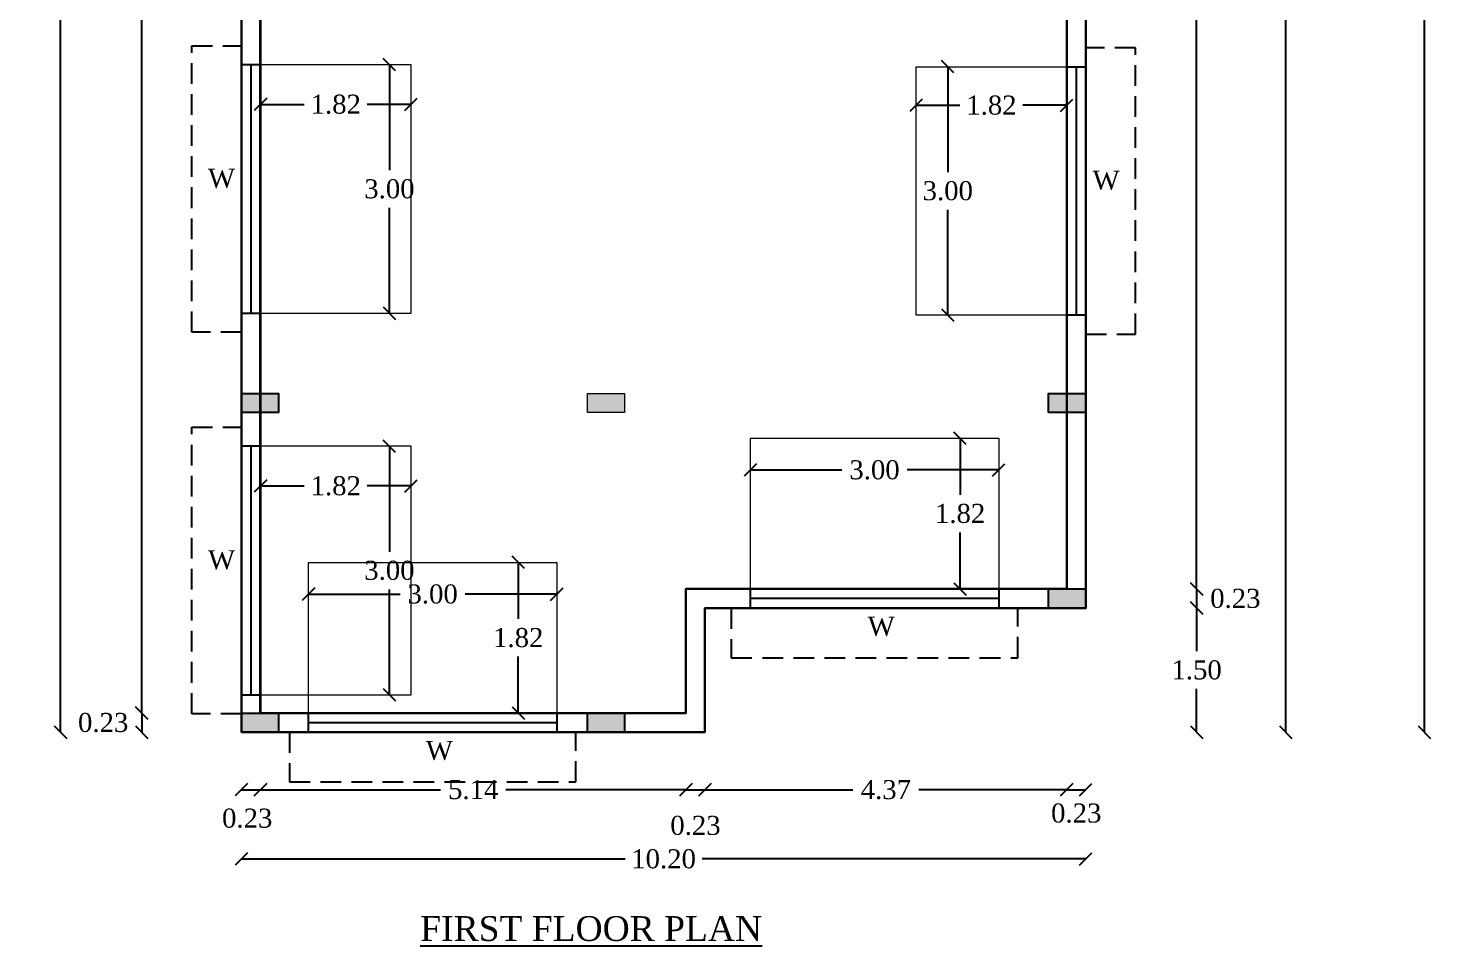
# Model space of a CAD drawing. Header units: metres. Extents: x 7889 to 8063, y -2348 to -2272.
# Drawn here: x 7905.16 to 7922.11, y -2341.17 to -2330.08 of the extents above; entities that cross this region are included whole.
import ezdxf

# ---------------------------------------------------------------- set-up
doc = ezdxf.new("R2010")
doc.units = ezdxf.units.M
doc.header["$MEASUREMENT"] = 0
doc.linetypes.add('HIDDEN', pattern=[0.375, 0.25, -0.125])
for name, color, linetype in [('BLK_1_FLR_1_BLT_UP_AREA', 1, 'Continuous'), ('BLK_1_FLR_1_CARPET_AREA', 10, 'Continuous'), ('BLK_1_FLR_1_REGULAR_ROOM_1', 117, 'Continuous'), ('BLK_1_FLR_1_ROOF_AREA', 7, 'Continuous')]:
    doc.layers.add(name, color=color, linetype=linetype)
doc.layers.add('BLK_1_FLR_1_ROOM_1_LIGHT_VENTILATION_1', color=232, linetype='Continuous', lineweight=0)
doc.styles.add('Isa-', font='times.ttf')
doc.styles.add('STYLE2', font='times.ttf')
doc.dimstyles.new('ISO-25', dxfattribs={"dimscale": 0, "dimtxt": 0.23, "dimasz": 0.15, "dimexe": 1.25, "dimexo": 0.625, "dimgap": 0.11, "dimtad": 0, "dimtih": 1, "dimtoh": 1, "dimzin": 1, "dimdsep": 46, "dimtxsty": 'STYLE2', "dimblk": 'OBLIQUE', "dimcen": 0, "dimse1": 1, "dimse2": 1, "dimclrd": 1, "dimclrt": 3, "dimadec": 0, "dimazin": 2, "dimtfac": 1, "dimtix": 1, "dimtofl": 0, "dimtmove": 0, "dimatfit": 3, "dimfxl": 0, "dimtolj": 1, "dimarcsym": 0})

# ---------------------------------------------------------------- blocks, each defined once
blk = doc.blocks.new('_Oblique')
at = {"color": 0, "linetype": 'ByBlock', "lineweight": -2}
blk.add_line((-0.5, -0.5), (0.5, 0.5), dxfattribs=at)
blk = doc.blocks.new('*D173')
at = {"layer": 'BLK_1_FLR_1_ROOM_1_LIGHT_VENTILATION_1', "color": 232, "lineweight": -2}
for p, q in [((7907.969, -2331.003), (7908.498, -2331.003)), ((7909.789, -2331.003), (7909.259, -2331.003))]:
    blk.add_line(p, q, dxfattribs=at)
at = {"layer": 'Defpoints', "color": 0}
for p in [(7907.969, -2330.525), (7909.789, -2330.525), (7907.969, -2331.003)]:
    blk.add_point(p, dxfattribs=at)
at = {"layer": 'BLK_1_FLR_1_ROOM_1_LIGHT_VENTILATION_1', "color": 232, "lineweight": -2, "xscale": 0.15, "yscale": 0.15, "zscale": 0.15, "rotation": 180}
blk.add_blockref('_Oblique', (7907.969, -2331.003), dxfattribs=at)
at = {"layer": 'BLK_1_FLR_1_ROOM_1_LIGHT_VENTILATION_1', "color": 232, "lineweight": -2, "xscale": 0.15, "yscale": 0.15, "zscale": 0.15}
blk.add_blockref('_Oblique', (7909.789, -2331.003), dxfattribs=at)
at = {"layer": 'BLK_1_FLR_1_ROOM_1_LIGHT_VENTILATION_1', "color": 232, "insert": (7908.879, -2331.003), "char_height": 0.23, "attachment_point": 5, "style": 'STYLE2'}
blk.add_mtext('\\A1;1.82', dxfattribs=at)
blk = doc.blocks.new('*D174')
at = {"layer": 'BLK_1_FLR_1_ROOM_1_LIGHT_VENTILATION_1', "color": 232, "lineweight": -2}
for p, q in [((7909.527, -2330.525), (7909.527, -2331.798)), ((7909.527, -2333.525), (7909.527, -2332.252))]:
    blk.add_line(p, q, dxfattribs=at)
at = {"layer": 'Defpoints', "color": 0}
for p in [(7909.789, -2330.525), (7909.527, -2333.525), (7909.789, -2333.525)]:
    blk.add_point(p, dxfattribs=at)
at = {"layer": 'BLK_1_FLR_1_ROOM_1_LIGHT_VENTILATION_1', "color": 232, "lineweight": -2, "xscale": 0.15, "yscale": 0.15, "zscale": 0.15}
for p, rotation in [((7909.527, -2330.525), 90), ((7909.527, -2333.525), 270)]:
    blk.add_blockref('_Oblique', p, dxfattribs=dict(at, rotation=rotation))
at = {"layer": 'BLK_1_FLR_1_ROOM_1_LIGHT_VENTILATION_1', "color": 232, "insert": (7909.527, -2332.025), "char_height": 0.23, "attachment_point": 5, "style": 'STYLE2'}
blk.add_mtext('\\A1;3.00', dxfattribs=at)
blk = doc.blocks.new('*D175')
at = {"layer": 'BLK_1_FLR_1_ROOM_1_LIGHT_VENTILATION_1', "color": 232, "lineweight": -2}
for p, q in [((7907.969, -2335.612), (7908.498, -2335.612)), ((7909.789, -2335.612), (7909.259, -2335.612))]:
    blk.add_line(p, q, dxfattribs=at)
at = {"layer": 'Defpoints', "color": 0}
for p in [(7907.969, -2335.133), (7909.789, -2335.133), (7907.969, -2335.612)]:
    blk.add_point(p, dxfattribs=at)
at = {"layer": 'BLK_1_FLR_1_ROOM_1_LIGHT_VENTILATION_1', "color": 232, "lineweight": -2, "xscale": 0.15, "yscale": 0.15, "zscale": 0.15, "rotation": 180}
blk.add_blockref('_Oblique', (7907.969, -2335.612), dxfattribs=at)
at = {"layer": 'BLK_1_FLR_1_ROOM_1_LIGHT_VENTILATION_1', "color": 232, "lineweight": -2, "xscale": 0.15, "yscale": 0.15, "zscale": 0.15}
blk.add_blockref('_Oblique', (7909.789, -2335.612), dxfattribs=at)
at = {"layer": 'BLK_1_FLR_1_ROOM_1_LIGHT_VENTILATION_1', "color": 232, "insert": (7908.879, -2335.612), "char_height": 0.23, "attachment_point": 5, "style": 'STYLE2'}
blk.add_mtext('\\A1;1.82', dxfattribs=at)
blk = doc.blocks.new('*D176')
at = {"layer": 'BLK_1_FLR_1_ROOM_1_LIGHT_VENTILATION_1', "color": 232, "lineweight": -2}
for p, q in [((7909.527, -2335.133), (7909.527, -2336.406)), ((7909.527, -2338.133), (7909.527, -2336.861))]:
    blk.add_line(p, q, dxfattribs=at)
at = {"layer": 'Defpoints', "color": 0}
for p in [(7909.789, -2335.133), (7909.527, -2338.133), (7909.789, -2338.133)]:
    blk.add_point(p, dxfattribs=at)
at = {"layer": 'BLK_1_FLR_1_ROOM_1_LIGHT_VENTILATION_1', "color": 232, "lineweight": -2, "xscale": 0.15, "yscale": 0.15, "zscale": 0.15}
for p, rotation in [((7909.527, -2335.133), 90), ((7909.527, -2338.133), 270)]:
    blk.add_blockref('_Oblique', p, dxfattribs=dict(at, rotation=rotation))
at = {"layer": 'BLK_1_FLR_1_ROOM_1_LIGHT_VENTILATION_1', "color": 232, "insert": (7909.527, -2336.633), "char_height": 0.23, "attachment_point": 5, "style": 'STYLE2'}
blk.add_mtext('\\A1;3.00', dxfattribs=at)
blk = doc.blocks.new('*D177')
at = {"layer": 'BLK_1_FLR_1_ROOM_1_LIGHT_VENTILATION_1', "color": 232, "lineweight": -2}
for p, q in [((7916.272, -2330.548), (7916.272, -2331.821)), ((7916.272, -2333.548), (7916.272, -2332.276))]:
    blk.add_line(p, q, dxfattribs=at)
at = {"layer": 'Defpoints', "color": 0}
for p in [(7915.889, -2330.548), (7916.272, -2330.548), (7915.889, -2333.548)]:
    blk.add_point(p, dxfattribs=at)
at = {"layer": 'BLK_1_FLR_1_ROOM_1_LIGHT_VENTILATION_1', "color": 232, "lineweight": -2, "xscale": 0.15, "yscale": 0.15, "zscale": 0.15}
for p, rotation in [((7916.272, -2330.548), 90), ((7916.272, -2333.548), 270)]:
    blk.add_blockref('_Oblique', p, dxfattribs=dict(at, rotation=rotation))
at = {"layer": 'BLK_1_FLR_1_ROOM_1_LIGHT_VENTILATION_1', "color": 232, "insert": (7916.272, -2332.048), "char_height": 0.23, "attachment_point": 5, "style": 'STYLE2'}
blk.add_mtext('\\A1;3.00', dxfattribs=at)
blk = doc.blocks.new('*D178')
at = {"layer": 'BLK_1_FLR_1_ROOM_1_LIGHT_VENTILATION_1', "color": 232, "lineweight": -2}
for p, q in [((7915.889, -2331.014), (7916.418, -2331.014)), ((7917.709, -2331.014), (7917.179, -2331.014))]:
    blk.add_line(p, q, dxfattribs=at)
at = {"layer": 'Defpoints', "color": 0}
for p in [(7915.889, -2330.548), (7917.709, -2330.548), (7915.889, -2331.014)]:
    blk.add_point(p, dxfattribs=at)
at = {"layer": 'BLK_1_FLR_1_ROOM_1_LIGHT_VENTILATION_1', "color": 232, "lineweight": -2, "xscale": 0.15, "yscale": 0.15, "zscale": 0.15, "rotation": 180}
blk.add_blockref('_Oblique', (7915.889, -2331.014), dxfattribs=at)
at = {"layer": 'BLK_1_FLR_1_ROOM_1_LIGHT_VENTILATION_1', "color": 232, "lineweight": -2, "xscale": 0.15, "yscale": 0.15, "zscale": 0.15}
blk.add_blockref('_Oblique', (7917.709, -2331.014), dxfattribs=at)
at = {"layer": 'BLK_1_FLR_1_ROOM_1_LIGHT_VENTILATION_1', "color": 232, "insert": (7916.799, -2331.014), "char_height": 0.23, "attachment_point": 5, "style": 'STYLE2'}
blk.add_mtext('\\A1;1.82', dxfattribs=at)
blk = doc.blocks.new('*D185')
at = {"layer": 'BLK_1_FLR_1_ROOM_1_LIGHT_VENTILATION_1', "color": 232, "lineweight": -2}
for p, q in [((7913.887, -2335.419), (7914.993, -2335.419)), ((7916.887, -2335.419), (7915.781, -2335.419))]:
    blk.add_line(p, q, dxfattribs=at)
at = {"layer": 'Defpoints', "color": 0}
for p in [(7913.887, -2335.036), (7916.887, -2335.036), (7916.887, -2335.419)]:
    blk.add_point(p, dxfattribs=at)
at = {"layer": 'BLK_1_FLR_1_ROOM_1_LIGHT_VENTILATION_1', "color": 232, "lineweight": -2, "xscale": 0.15, "yscale": 0.15, "zscale": 0.15, "rotation": 180}
blk.add_blockref('_Oblique', (7913.887, -2335.419), dxfattribs=at)
at = {"layer": 'BLK_1_FLR_1_ROOM_1_LIGHT_VENTILATION_1', "color": 232, "lineweight": -2, "xscale": 0.15, "yscale": 0.15, "zscale": 0.15}
blk.add_blockref('_Oblique', (7916.887, -2335.419), dxfattribs=at)
at = {"layer": 'BLK_1_FLR_1_ROOM_1_LIGHT_VENTILATION_1', "color": 232, "insert": (7915.387, -2335.419), "char_height": 0.23, "attachment_point": 5, "style": 'STYLE2'}
blk.add_mtext('\\A1;3.00', dxfattribs=at)
blk = doc.blocks.new('*D186')
at = {"layer": 'BLK_1_FLR_1_ROOM_1_LIGHT_VENTILATION_1', "color": 232, "lineweight": -2}
for p, q in [((7916.421, -2335.036), (7916.421, -2335.719)), ((7916.421, -2336.856), (7916.421, -2336.174))]:
    blk.add_line(p, q, dxfattribs=at)
at = {"layer": 'Defpoints', "color": 0}
for p in [(7916.421, -2335.036), (7916.887, -2335.036), (7916.887, -2336.856)]:
    blk.add_point(p, dxfattribs=at)
at = {"layer": 'BLK_1_FLR_1_ROOM_1_LIGHT_VENTILATION_1', "color": 232, "lineweight": -2, "xscale": 0.15, "yscale": 0.15, "zscale": 0.15}
for p, rotation in [((7916.421, -2335.036), 90), ((7916.421, -2336.856), 270)]:
    blk.add_blockref('_Oblique', p, dxfattribs=dict(at, rotation=rotation))
at = {"layer": 'BLK_1_FLR_1_ROOM_1_LIGHT_VENTILATION_1', "color": 232, "insert": (7916.421, -2335.946), "char_height": 0.23, "attachment_point": 5, "style": 'STYLE2'}
blk.add_mtext('\\A1;1.82', dxfattribs=at)
blk = doc.blocks.new('*D190')
at = {"layer": 'BLK_1_FLR_1_ROOM_1_LIGHT_VENTILATION_1', "color": 232, "lineweight": -2}
for p, q in [((7908.549, -2336.919), (7909.655, -2336.919)), ((7911.549, -2336.919), (7910.443, -2336.919))]:
    blk.add_line(p, q, dxfattribs=at)
at = {"layer": 'Defpoints', "color": 0}
for p in [(7908.549, -2336.536), (7911.549, -2336.536), (7911.549, -2336.919)]:
    blk.add_point(p, dxfattribs=at)
at = {"layer": 'BLK_1_FLR_1_ROOM_1_LIGHT_VENTILATION_1', "color": 232, "lineweight": -2, "xscale": 0.15, "yscale": 0.15, "zscale": 0.15, "rotation": 180}
blk.add_blockref('_Oblique', (7908.549, -2336.919), dxfattribs=at)
at = {"layer": 'BLK_1_FLR_1_ROOM_1_LIGHT_VENTILATION_1', "color": 232, "lineweight": -2, "xscale": 0.15, "yscale": 0.15, "zscale": 0.15}
blk.add_blockref('_Oblique', (7911.549, -2336.919), dxfattribs=at)
at = {"layer": 'BLK_1_FLR_1_ROOM_1_LIGHT_VENTILATION_1', "color": 232, "insert": (7910.049, -2336.919), "char_height": 0.23, "attachment_point": 5, "style": 'STYLE2'}
blk.add_mtext('\\A1;3.00', dxfattribs=at)
blk = doc.blocks.new('*D191')
at = {"layer": 'BLK_1_FLR_1_ROOM_1_LIGHT_VENTILATION_1', "color": 232, "lineweight": -2}
for p, q in [((7911.083, -2336.536), (7911.083, -2337.219)), ((7911.083, -2338.356), (7911.083, -2337.674))]:
    blk.add_line(p, q, dxfattribs=at)
at = {"layer": 'Defpoints', "color": 0}
for p in [(7911.083, -2336.536), (7911.549, -2336.536), (7911.549, -2338.356)]:
    blk.add_point(p, dxfattribs=at)
at = {"layer": 'BLK_1_FLR_1_ROOM_1_LIGHT_VENTILATION_1', "color": 232, "lineweight": -2, "xscale": 0.15, "yscale": 0.15, "zscale": 0.15}
for p, rotation in [((7911.083, -2336.536), 90), ((7911.083, -2338.356), 270)]:
    blk.add_blockref('_Oblique', p, dxfattribs=dict(at, rotation=rotation))
at = {"layer": 'BLK_1_FLR_1_ROOM_1_LIGHT_VENTILATION_1', "color": 232, "insert": (7911.083, -2337.446), "char_height": 0.23, "attachment_point": 5, "style": 'STYLE2'}
blk.add_mtext('\\A1;1.82', dxfattribs=at)
blk = doc.blocks.new('*D205')
at = {"color": 1, "lineweight": -2}
for p, q in [((7906.535, -2319.196), (7906.535, -2328.549)), ((7906.535, -2338.356), (7906.535, -2329.004))]:
    blk.add_line(p, q, dxfattribs=at)
at = {"layer": 'Defpoints', "color": 0}
for p in [(7908.947, -2319.196), (7906.535, -2338.356), (7908.549, -2338.356)]:
    blk.add_point(p, dxfattribs=at)
at = {"color": 1, "lineweight": -2, "xscale": 0.15, "yscale": 0.15, "zscale": 0.15}
for p, rotation in [((7906.535, -2319.196), 90), ((7906.535, -2338.356), 270)]:
    blk.add_blockref('_Oblique', p, dxfattribs=dict(at, rotation=rotation))
at = {"color": 3, "insert": (7906.535, -2328.776), "char_height": 0.23, "attachment_point": 5, "style": 'STYLE2'}
blk.add_mtext('\\A1;19.16', dxfattribs=at)
blk = doc.blocks.new('*D206')
at = {"color": 1, "lineweight": -2}
blk.add_line((7906.535, -2338.356), (7906.535, -2338.586), dxfattribs=at)
at = {"layer": 'Defpoints', "color": 0}
for p in [(7908.549, -2338.356), (7906.535, -2338.586), (7908.549, -2338.586)]:
    blk.add_point(p, dxfattribs=at)
at = {"color": 1, "lineweight": -2, "xscale": 0.15, "yscale": 0.15, "zscale": 0.15}
for p, rotation in [((7906.535, -2338.356), 90), ((7906.535, -2338.586), 270)]:
    blk.add_blockref('_Oblique', p, dxfattribs=dict(at, rotation=rotation))
at = {"color": 3, "insert": (7906.069, -2338.471), "char_height": 0.23, "attachment_point": 5, "style": 'STYLE2'}
blk.add_mtext('\\A1;0.23', dxfattribs=at)
blk = doc.blocks.new('*D207')
at = {"color": 1, "lineweight": -2}
for p, q in [((7905.553, -2300.656), (7905.553, -2319.394)), ((7905.553, -2338.586), (7905.553, -2319.849))]:
    blk.add_line(p, q, dxfattribs=at)
at = {"layer": 'Defpoints', "color": 0}
for p in [(7905.553, -2300.656), (7913.339, -2300.656), (7913.339, -2338.586)]:
    blk.add_point(p, dxfattribs=at)
at = {"color": 1, "lineweight": -2, "xscale": 0.15, "yscale": 0.15, "zscale": 0.15}
for p, rotation in [((7905.553, -2300.656), 90), ((7905.553, -2338.586), 270)]:
    blk.add_blockref('_Oblique', p, dxfattribs=dict(at, rotation=rotation))
at = {"color": 3, "insert": (7905.553, -2319.621), "char_height": 0.23, "attachment_point": 5, "style": 'STYLE2'}
blk.add_mtext('\\A1;37.93', dxfattribs=at)
blk = doc.blocks.new('*D63')
at = {"color": 1, "lineweight": -2}
for p, q in [((7919.278, -2308.476), (7919.278, -2322.439)), ((7919.278, -2336.856), (7919.278, -2322.894))]:
    blk.add_line(p, q, dxfattribs=at)
at = {"layer": 'Defpoints', "color": 0}
for p in [(7917.113, -2308.476), (7917.266, -2336.856), (7919.278, -2336.856)]:
    blk.add_point(p, dxfattribs=at)
at = {"color": 1, "lineweight": -2, "xscale": 0.15, "yscale": 0.15, "zscale": 0.15}
for p, rotation in [((7919.278, -2308.476), 90), ((7919.278, -2336.856), 270)]:
    blk.add_blockref('_Oblique', p, dxfattribs=dict(at, rotation=rotation))
at = {"color": 3, "insert": (7919.278, -2322.666), "char_height": 0.23, "attachment_point": 5, "style": 'STYLE2'}
blk.add_mtext('\\A1;28.38', dxfattribs=at)
blk = doc.blocks.new('*D64')
at = {"color": 1, "lineweight": -2}
blk.add_line((7919.278, -2336.856), (7919.278, -2337.086), dxfattribs=at)
at = {"layer": 'Defpoints', "color": 0}
for p in [(7917.266, -2336.856), (7917.139, -2337.086), (7919.278, -2337.086)]:
    blk.add_point(p, dxfattribs=at)
at = {"color": 1, "lineweight": -2, "xscale": 0.15, "yscale": 0.15, "zscale": 0.15}
for p, rotation in [((7919.278, -2336.856), 90), ((7919.278, -2337.086), 270)]:
    blk.add_blockref('_Oblique', p, dxfattribs=dict(at, rotation=rotation))
at = {"color": 3, "insert": (7919.746, -2336.972), "char_height": 0.23, "attachment_point": 5, "style": 'STYLE2'}
blk.add_mtext('\\A1;0.23', dxfattribs=at)
blk = doc.blocks.new('*D65')
at = {"color": 1, "lineweight": -2}
for p, q in [((7919.278, -2337.086), (7919.278, -2337.609)), ((7919.278, -2338.586), (7919.278, -2338.064))]:
    blk.add_line(p, q, dxfattribs=at)
at = {"layer": 'Defpoints', "color": 0}
for p in [(7917.139, -2337.086), (7913.339, -2338.586), (7919.278, -2338.586)]:
    blk.add_point(p, dxfattribs=at)
at = {"color": 1, "lineweight": -2, "xscale": 0.15, "yscale": 0.15, "zscale": 0.15}
for p, rotation in [((7919.278, -2337.086), 90), ((7919.278, -2338.586), 270)]:
    blk.add_blockref('_Oblique', p, dxfattribs=dict(at, rotation=rotation))
at = {"color": 3, "insert": (7919.278, -2337.836), "char_height": 0.23, "attachment_point": 5, "style": 'STYLE2'}
blk.add_mtext('\\A1;1.50', dxfattribs=at)
blk = doc.blocks.new('*D66')
at = {"color": 1, "lineweight": -2}
for p, q in [((7920.355, -2300.656), (7920.355, -2319.394)), ((7920.355, -2338.586), (7920.355, -2319.849))]:
    blk.add_line(p, q, dxfattribs=at)
at = {"layer": 'Defpoints', "color": 0}
for p in [(7913.339, -2300.656), (7920.355, -2300.656), (7913.339, -2338.586)]:
    blk.add_point(p, dxfattribs=at)
at = {"color": 1, "lineweight": -2, "xscale": 0.15, "yscale": 0.15, "zscale": 0.15}
for p, rotation in [((7920.355, -2300.656), 90), ((7920.355, -2338.586), 270)]:
    blk.add_blockref('_Oblique', p, dxfattribs=dict(at, rotation=rotation))
at = {"color": 3, "insert": (7920.355, -2319.621), "char_height": 0.23, "attachment_point": 5, "style": 'STYLE2'}
blk.add_mtext('\\A1;37.93', dxfattribs=at)
blk = doc.blocks.new('*D67')
at = {"color": 1, "lineweight": -2}
blk.add_line((7907.739, -2339.282), (7907.969, -2339.282), dxfattribs=at)
at = {"layer": 'Defpoints', "color": 0}
for p in [(7907.739, -2337.609), (7907.969, -2337.609), (7907.969, -2339.282)]:
    blk.add_point(p, dxfattribs=at)
at = {"color": 1, "lineweight": -2, "xscale": 0.15, "yscale": 0.15, "zscale": 0.15, "rotation": 180}
blk.add_blockref('_Oblique', (7907.739, -2339.282), dxfattribs=at)
at = {"color": 1, "lineweight": -2, "xscale": 0.15, "yscale": 0.15, "zscale": 0.15}
blk.add_blockref('_Oblique', (7907.969, -2339.282), dxfattribs=at)
at = {"color": 3, "insert": (7907.809, -2339.627), "char_height": 0.23, "attachment_point": 5, "style": 'STYLE2'}
blk.add_mtext('\\A1;0.23', dxfattribs=at)
blk = doc.blocks.new('*D68')
at = {"color": 1, "lineweight": -2}
for p, q in [((7907.969, -2339.282), (7910.145, -2339.282)), ((7913.109, -2339.282), (7910.932, -2339.282))]:
    blk.add_line(p, q, dxfattribs=at)
at = {"layer": 'Defpoints', "color": 0}
for p in [(7907.969, -2337.609), (7913.109, -2338.356), (7913.109, -2339.282)]:
    blk.add_point(p, dxfattribs=at)
at = {"color": 1, "lineweight": -2, "xscale": 0.15, "yscale": 0.15, "zscale": 0.15, "rotation": 180}
blk.add_blockref('_Oblique', (7907.969, -2339.282), dxfattribs=at)
at = {"color": 1, "lineweight": -2, "xscale": 0.15, "yscale": 0.15, "zscale": 0.15}
blk.add_blockref('_Oblique', (7913.109, -2339.282), dxfattribs=at)
at = {"color": 3, "insert": (7910.539, -2339.282), "char_height": 0.23, "attachment_point": 5, "style": 'STYLE2'}
blk.add_mtext('\\A1;5.14', dxfattribs=at)
blk = doc.blocks.new('*D69')
at = {"color": 1, "lineweight": -2}
blk.add_line((7913.109, -2339.282), (7913.339, -2339.282), dxfattribs=at)
at = {"layer": 'Defpoints', "color": 0}
for p in [(7913.109, -2338.356), (7913.339, -2338.586), (7913.339, -2339.282)]:
    blk.add_point(p, dxfattribs=at)
at = {"color": 1, "lineweight": -2, "xscale": 0.15, "yscale": 0.15, "zscale": 0.15, "rotation": 180}
blk.add_blockref('_Oblique', (7913.109, -2339.282), dxfattribs=at)
at = {"color": 1, "lineweight": -2, "xscale": 0.15, "yscale": 0.15, "zscale": 0.15}
blk.add_blockref('_Oblique', (7913.339, -2339.282), dxfattribs=at)
at = {"color": 3, "insert": (7913.224, -2339.714), "char_height": 0.23, "attachment_point": 5, "style": 'STYLE2'}
blk.add_mtext('\\A1;0.23', dxfattribs=at)
blk = doc.blocks.new('*D70')
at = {"color": 1, "lineweight": -2}
for p, q in [((7913.339, -2339.282), (7915.127, -2339.282)), ((7917.709, -2339.282), (7915.921, -2339.282))]:
    blk.add_line(p, q, dxfattribs=at)
at = {"layer": 'Defpoints', "color": 0}
for p in [(7917.709, -2336.514), (7913.339, -2338.586), (7917.709, -2339.282)]:
    blk.add_point(p, dxfattribs=at)
at = {"color": 1, "lineweight": -2, "xscale": 0.15, "yscale": 0.15, "zscale": 0.15, "rotation": 180}
blk.add_blockref('_Oblique', (7913.339, -2339.282), dxfattribs=at)
at = {"color": 1, "lineweight": -2, "xscale": 0.15, "yscale": 0.15, "zscale": 0.15}
blk.add_blockref('_Oblique', (7917.709, -2339.282), dxfattribs=at)
at = {"color": 3, "insert": (7915.524, -2339.282), "char_height": 0.23, "attachment_point": 5, "style": 'STYLE2'}
blk.add_mtext('\\A1;4.37', dxfattribs=at)
blk = doc.blocks.new('*D71')
at = {"color": 1, "lineweight": -2}
blk.add_line((7917.709, -2339.282), (7917.939, -2339.282), dxfattribs=at)
at = {"layer": 'Defpoints', "color": 0}
for p in [(7917.709, -2336.514), (7917.939, -2336.514), (7917.939, -2339.282)]:
    blk.add_point(p, dxfattribs=at)
at = {"color": 1, "lineweight": -2, "xscale": 0.15, "yscale": 0.15, "zscale": 0.15, "rotation": 180}
blk.add_blockref('_Oblique', (7917.709, -2339.282), dxfattribs=at)
at = {"color": 1, "lineweight": -2, "xscale": 0.15, "yscale": 0.15, "zscale": 0.15}
blk.add_blockref('_Oblique', (7917.939, -2339.282), dxfattribs=at)
at = {"color": 3, "insert": (7917.824, -2339.565), "char_height": 0.23, "attachment_point": 5, "style": 'STYLE2'}
blk.add_mtext('\\A1;0.23', dxfattribs=at)
blk = doc.blocks.new('*D72')
at = {"color": 1, "lineweight": -2}
for p, q in [((7907.739, -2340.118), (7912.373, -2340.118)), ((7917.939, -2340.118), (7913.305, -2340.118))]:
    blk.add_line(p, q, dxfattribs=at)
at = {"layer": 'Defpoints', "color": 0}
for p in [(7907.739, -2334.496), (7917.939, -2334.496), (7917.939, -2340.118)]:
    blk.add_point(p, dxfattribs=at)
at = {"color": 1, "lineweight": -2, "xscale": 0.15, "yscale": 0.15, "zscale": 0.15, "rotation": 180}
blk.add_blockref('_Oblique', (7907.739, -2340.118), dxfattribs=at)
at = {"color": 1, "lineweight": -2, "xscale": 0.15, "yscale": 0.15, "zscale": 0.15}
blk.add_blockref('_Oblique', (7917.939, -2340.118), dxfattribs=at)
at = {"color": 3, "insert": (7912.839, -2340.118), "char_height": 0.23, "attachment_point": 5, "style": 'STYLE2'}
blk.add_mtext('\\A1;10.20', dxfattribs=at)
blk = doc.blocks.new('*D117')
at = {"color": 1, "lineweight": -2}
for p, q in [((7922.03, -2300.656), (7922.03, -2319.394)), ((7922.03, -2338.586), (7922.03, -2319.849))]:
    blk.add_line(p, q, dxfattribs=at)
at = {"layer": 'Defpoints', "color": 0}
for p in [(7922.03, -2300.656), (7927.307, -2300.656), (7927.815, -2338.586)]:
    blk.add_point(p, dxfattribs=at)
at = {"color": 1, "lineweight": -2, "xscale": 0.15, "yscale": 0.15, "zscale": 0.15}
for p, rotation in [((7922.03, -2300.656), 90), ((7922.03, -2338.586), 270)]:
    blk.add_blockref('_Oblique', p, dxfattribs=dict(at, rotation=rotation))
at = {"color": 3, "insert": (7922.03, -2319.621), "char_height": 0.23, "attachment_point": 5, "style": 'STYLE2'}
blk.add_mtext('\\A1;37.93', dxfattribs=at)

msp = doc.modelspace()

# ---------------------------------------------------------------- hatches: boundary and pattern name
for points in [[(7908.18861, -2334.7265), (7908.18861, -2334.4965), (7907.73861, -2334.4965), (7907.73861, -2334.7265)], [(7917.93861, -2334.7265), (7917.93861, -2334.4965), (7917.48861, -2334.4965), (7917.48861, -2334.7265)], [(7917.93861, -2337.0865), (7917.93861, -2336.8565), (7917.48861, -2336.8565), (7917.48861, -2337.0865)], [(7908.18861, -2338.5865), (7908.18861, -2338.3565), (7907.73861, -2338.3565), (7907.73861, -2338.5865)], [(7912.36861, -2338.5865), (7912.36861, -2338.3565), (7911.91861, -2338.3565), (7911.91861, -2338.5865)]]:
    msp.add_hatch(color=5).paths.add_polyline_path(points)
at = {"layer": 'BLK_1_FLR_1_ROOM_1_LIGHT_VENTILATION_1'}
msp.add_hatch(color=5, dxfattribs=at).paths.add_polyline_path([(7912.36861, -2334.7265), (7912.36861, -2334.4965), (7911.91861, -2334.4965), (7911.91861, -2334.7265)])

# ---------------------------------------------------------------- linework, layer by layer
for p, q in [((7907.96861, -2300.8865), (7907.96861, -2338.3565)), ((7917.70861, -2336.8565), (7917.70861, -2307.2465)), ((7913.10861, -2338.3565), (7913.10861, -2336.8565)), ((7913.10861, -2336.8565), (7917.70861, -2336.8565)), ((7907.96861, -2338.3565), (7913.10861, -2338.3565))]:
    msp.add_line(p, q)
at = {"color": 2}
for p, q in [((7907.85361, -2330.52499), (7907.85361, -2333.52499)), ((7917.82361, -2330.54832), (7917.82361, -2333.54832)), ((7907.85361, -2335.13347), (7907.85361, -2338.13347)), ((7916.88692, -2336.9715), (7913.88692, -2336.9715)), ((7911.54887, -2338.4715), (7908.54887, -2338.4715))]:
    msp.add_line(p, q, dxfattribs=at)
at = {"color": 90}
msp.add_lwpolyline([(7917.93861, -2300.6565), (7907.73861, -2300.6565), (7907.73861, -2338.5865), (7913.33861, -2338.5865), (7913.33861, -2337.0865), (7917.93861, -2337.0865)], close=True, dxfattribs=at)
msp.add_lwpolyline([(7917.93861, -2300.6565), (7907.73861, -2300.6565), (7907.73861, -2338.5865), (7913.33861, -2338.5865), (7913.33861, -2337.0865), (7917.93861, -2337.0865)], close=True)
at = {"color": 2, "linetype": 'HIDDEN'}
for points in [[(7907.73861, -2333.75499), (7907.73861, -2333.75499), (7907.13861, -2333.75499), (7907.13861, -2330.29499), (7907.13861, -2330.29499), (7907.73861, -2330.29499)], [(7917.93861, -2333.77832), (7917.93861, -2333.77832), (7918.53861, -2333.77832), (7918.53861, -2330.31832), (7918.53861, -2330.31832), (7917.93861, -2330.31832)], [(7907.73861, -2338.36347), (7907.73861, -2338.36347), (7907.13861, -2338.36347), (7907.13861, -2334.90347), (7907.13861, -2334.90347), (7907.73861, -2334.90347)], [(7913.65692, -2337.0865), (7913.65692, -2337.0865), (7913.65692, -2337.6865), (7917.11692, -2337.6865), (7917.11692, -2337.6865), (7917.11692, -2337.0865)], [(7908.31887, -2338.5865), (7908.31887, -2338.5865), (7908.31887, -2339.1865), (7911.77887, -2339.1865), (7911.77887, -2339.1865), (7911.77887, -2338.5865)]]:
    msp.add_lwpolyline(points, dxfattribs=at)
at = {"color": 2}
for points in [[(7907.73861, -2333.52499), (7907.96861, -2333.52499), (7907.96861, -2330.52499), (7907.73861, -2330.52499)], [(7917.93861, -2333.54832), (7917.70861, -2333.54832), (7917.70861, -2330.54832), (7917.93861, -2330.54832)], [(7907.73861, -2338.13347), (7907.96861, -2338.13347), (7907.96861, -2335.13347), (7907.73861, -2335.13347)], [(7913.88692, -2337.0865), (7913.88692, -2336.8565), (7916.88692, -2336.8565), (7916.88692, -2337.0865)], [(7908.54887, -2338.5865), (7908.54887, -2338.3565), (7911.54887, -2338.3565), (7911.54887, -2338.5865)]]:
    msp.add_lwpolyline(points, close=True, dxfattribs=at)
at = {"color": 5}
for points in [[(7907.73861, -2334.7265), (7907.73861, -2334.4965), (7908.18861, -2334.4965), (7908.18861, -2334.7265)], [(7917.48861, -2334.7265), (7917.48861, -2334.4965), (7917.93861, -2334.4965), (7917.93861, -2334.7265)], [(7917.48861, -2337.0865), (7917.48861, -2336.8565), (7917.93861, -2336.8565), (7917.93861, -2337.0865)], [(7907.73861, -2338.5865), (7907.73861, -2338.3565), (7908.18861, -2338.3565), (7908.18861, -2338.5865)], [(7911.91861, -2338.5865), (7911.91861, -2338.3565), (7912.36861, -2338.3565), (7912.36861, -2338.5865)]]:
    msp.add_lwpolyline(points, close=True, dxfattribs=at)
at = {"layer": 'BLK_1_FLR_1_BLT_UP_AREA', "color": 18}
msp.add_lwpolyline([(7907.73861, -2300.6565), (7917.93861, -2300.6565), (7917.93861, -2337.0865), (7913.33861, -2337.0865), (7913.33861, -2338.5865), (7907.73861, -2338.5865)], close=True, dxfattribs=at)
at = {"layer": 'BLK_1_FLR_1_CARPET_AREA', "color": 32}
msp.add_lwpolyline([(7917.70861, -2308.4765), (7917.70861, -2336.8565), (7913.10861, -2336.8565), (7913.10861, -2338.3565), (7907.96861, -2338.3565), (7907.96361, -2319.1965)], dxfattribs=at)
at = {"layer": 'BLK_1_FLR_1_REGULAR_ROOM_1', "color": 2}
msp.add_lwpolyline([(7907.96361, -2319.1965), (7917.70861, -2319.1965), (7917.70861, -2336.8565), (7913.10861, -2336.8565), (7913.10861, -2338.3565), (7907.96361, -2338.3565)], close=True, dxfattribs=at)
at = {"layer": 'BLK_1_FLR_1_ROOF_AREA', "color": 54}
msp.add_lwpolyline([(7907.73861, -2300.6565), (7917.93861, -2300.6565), (7917.93861, -2337.0865), (7913.33861, -2337.0865), (7913.33861, -2338.5865), (7907.73861, -2338.5865)], close=True, dxfattribs=at)
at = {"layer": 'BLK_1_FLR_1_ROOM_1_LIGHT_VENTILATION_1', "color": 2}
for points in [[(7907.96861, -2330.52499), (7907.96861, -2333.52499), (7909.78861, -2333.52499), (7909.78861, -2330.52499)], [(7917.70861, -2330.54832), (7917.70861, -2333.54832), (7915.88861, -2333.54832), (7915.88861, -2330.54832)], [(7907.96861, -2335.13347), (7907.96861, -2338.13347), (7909.78861, -2338.13347), (7909.78861, -2335.13347)], [(7916.88692, -2336.8565), (7913.88692, -2336.8565), (7913.88692, -2335.0365), (7916.88692, -2335.0365)], [(7911.54887, -2338.3565), (7908.54887, -2338.3565), (7908.54887, -2336.5365), (7911.54887, -2336.5365)]]:
    msp.add_lwpolyline(points, close=True, dxfattribs=at)
at = {"layer": 'BLK_1_FLR_1_ROOM_1_LIGHT_VENTILATION_1', "color": 5}
msp.add_lwpolyline([(7911.91861, -2334.7265), (7911.91861, -2334.4965), (7912.36861, -2334.4965), (7912.36861, -2334.7265)], close=True, dxfattribs=at)

# ---------------------------------------------------------------- texts
at = {"color": 2, "style": 'Isa-'}
for p in [(7907.33435, -2332.01047), (7918.02052, -2332.0338), (7907.33435, -2336.61895), (7915.30403, -2337.42124), (7909.96598, -2338.92124)]:
    msp.add_text('W', height=0.23, dxfattribs=at).set_placement(p)
at = {"color": 3, "lineweight": 25, "style": 'Isa-'}
msp.add_text('%%UFIRST FLOOR PLAN', height=0.3, dxfattribs=at).set_placement((7909.89939, -2341.10821))

# ---------------------------------------------------------------- dimensions: what is measured, and where the dimension line sits
at = {"color": 90}
for base, p1, p2, override, picture, middle in [((7905.5534, -2300.6565), (7913.33861, -2338.5865), (7913.33861, -2300.6565), {"dimscale": 1, "dimfxl": 75, "dimarcsym": 2}, '*D207', (7905.5534, -2319.6215)), ((7920.35511, -2300.6565), (7913.33861, -2338.5865), (7913.33861, -2300.6565), {"dimscale": 1, "dimfxl": 75, "dimarcsym": 2}, '*D66', (7920.35511, -2319.6215)), ((7922.02958, -2300.6565), (7927.81486, -2338.5865), (7927.3074, -2300.6565), {"dimscale": 1, "dimfxl": 75, "dimarcsym": 2}, '*D117', (7922.02958, -2319.6215)), ((7919.2777, -2336.8565), (7917.11322, -2308.4765), (7917.26643, -2336.8565), {"dimscale": 1, "dimtmove": 1, "dimfxl": 75, "dimarcsym": 2}, '*D63', (7919.2777, -2322.6665)), ((7906.53462, -2338.3565), (7908.94716, -2319.1965), (7908.54887, -2338.3565), {"dimscale": 1, "dimtmove": 1, "dimfxl": 75, "dimarcsym": 2}, '*D205', (7906.53462, -2328.7765)), ((7919.2777, -2338.5865), (7917.13861, -2337.0865), (7913.33861, -2338.5865), {"dimscale": 1, "dimtmove": 1, "dimfxl": 75, "dimarcsym": 2}, '*D65', (7919.2777, -2337.8365))]:
    dim = msp.add_linear_dim(base=base, p1=p1, p2=p2, angle=90, dimstyle='ISO-25', override=override, dxfattribs=at)
    dim.commit()
    dim.dimension.update_dxf_attribs({"geometry": picture, "text_midpoint": middle})
for base, p1, p2, override, picture, middle in [((7917.93861, -2340.11769), (7907.73861, -2334.4965), (7917.93861, -2334.4965), {"dimscale": 1, "dimfxl": 75, "dimarcsym": 2}, '*D72', (7912.83861, -2340.11769)), ((7917.70861, -2339.28219), (7913.33861, -2338.5865), (7917.70861, -2336.5138), {"dimscale": 1, "dimtmove": 1, "dimfxl": 75, "dimarcsym": 2}, '*D70', (7915.52361, -2339.28219)), ((7913.10861, -2339.28219), (7907.96861, -2337.60882), (7913.10861, -2338.3565), {"dimscale": 1, "dimtmove": 1, "dimfxl": 75, "dimarcsym": 2}, '*D68', (7910.53861, -2339.28219))]:
    dim = msp.add_linear_dim(base=base, p1=p1, p2=p2, dimstyle='ISO-25', override=override, dxfattribs=at)
    dim.commit()
    dim.dimension.update_dxf_attribs({"geometry": picture, "text_midpoint": middle})
for base, p1, p2, picture, middle in [((7917.93861, -2339.28219), (7917.70861, -2336.5138), (7917.93861, -2336.5138), '*D71', (7917.82361, -2339.5655)), ((7907.96861, -2339.28219), (7907.73861, -2337.60882), (7907.96861, -2337.60882), '*D67', (7907.80909, -2339.62715)), ((7913.33861, -2339.28219), (7913.10861, -2338.3565), (7913.33861, -2338.5865), '*D69', (7913.22361, -2339.71424))]:
    dim = msp.add_linear_dim(base=base, p1=p1, p2=p2, dimstyle='ISO-25', override={"dimscale": 1, "dimtmove": 2, "dimfxl": 75, "dimarcsym": 2}, dxfattribs=at)
    dim.commit()
    dim.dimension.update_dxf_attribs({"geometry": picture, "text_midpoint": middle, "dimtype": 160})
for base, p1, p2, picture, middle in [((7919.2777, -2337.0865), (7917.26643, -2336.8565), (7917.13861, -2337.0865), '*D64', (7919.74617, -2336.97167)), ((7906.53462, -2338.5865), (7908.54887, -2338.3565), (7908.54887, -2338.5865), '*D206', (7906.06912, -2338.4715))]:
    dim = msp.add_linear_dim(base=base, p1=p1, p2=p2, angle=90, dimstyle='ISO-25', override={"dimscale": 1, "dimtmove": 2, "dimfxl": 75, "dimarcsym": 2}, dxfattribs=at)
    dim.commit()
    dim.dimension.update_dxf_attribs({"geometry": picture, "text_midpoint": middle, "dimtype": 160})
at = {"layer": 'BLK_1_FLR_1_ROOM_1_LIGHT_VENTILATION_1', "color": 232}
for base, p1, p2, picture, middle in [((7907.96861, -2331.00344), (7909.78861, -2330.52499), (7907.96861, -2330.52499), '*D173', (7908.87861, -2331.00344)), ((7915.88861, -2331.014), (7917.70861, -2330.54832), (7915.88861, -2330.54832), '*D178', (7916.79861, -2331.014)), ((7907.96861, -2335.61192), (7909.78861, -2335.13347), (7907.96861, -2335.13347), '*D175', (7908.87861, -2335.61192)), ((7916.88692, -2335.41943), (7913.88692, -2335.0365), (7916.88692, -2335.0365), '*D185', (7915.38692, -2335.41943)), ((7911.54887, -2336.91943), (7908.54887, -2336.5365), (7911.54887, -2336.5365), '*D190', (7910.04887, -2336.91943))]:
    dim = msp.add_linear_dim(base=base, p1=p1, p2=p2, dimstyle='ISO-25', override={"dimscale": 1, "dimclrd": 232, "dimclrt": 232, "dimfxl": 75, "dimarcsym": 2}, dxfattribs=at)
    dim.commit()
    dim.dimension.update_dxf_attribs({"geometry": picture, "text_midpoint": middle})
for base, p1, p2, angle, picture, middle in [((7909.52697, -2333.52499), (7909.78861, -2330.52499), (7909.78861, -2333.52499), 90, '*D174', (7909.52697, -2332.02499)), ((7916.27154, -2330.54832), (7915.88861, -2333.54832), (7915.88861, -2330.54832), 90, '*D177', (7916.27154, -2332.04832)), ((7916.42123, -2335.0365), (7916.88692, -2336.8565), (7916.88692, -2335.0365), 270, '*D186', (7916.42123, -2335.9465)), ((7909.52697, -2338.13347), (7909.78861, -2335.13347), (7909.78861, -2338.13347), 90, '*D176', (7909.52697, -2336.63347)), ((7911.08318, -2336.5365), (7911.54887, -2338.3565), (7911.54887, -2336.5365), 270, '*D191', (7911.08318, -2337.4465))]:
    dim = msp.add_linear_dim(base=base, p1=p1, p2=p2, angle=angle, dimstyle='ISO-25', override={"dimscale": 1, "dimclrd": 232, "dimclrt": 232, "dimfxl": 75, "dimarcsym": 2}, dxfattribs=at)
    dim.commit()
    dim.dimension.update_dxf_attribs({"geometry": picture, "text_midpoint": middle})

doc.saveas('drawing.dxf')
